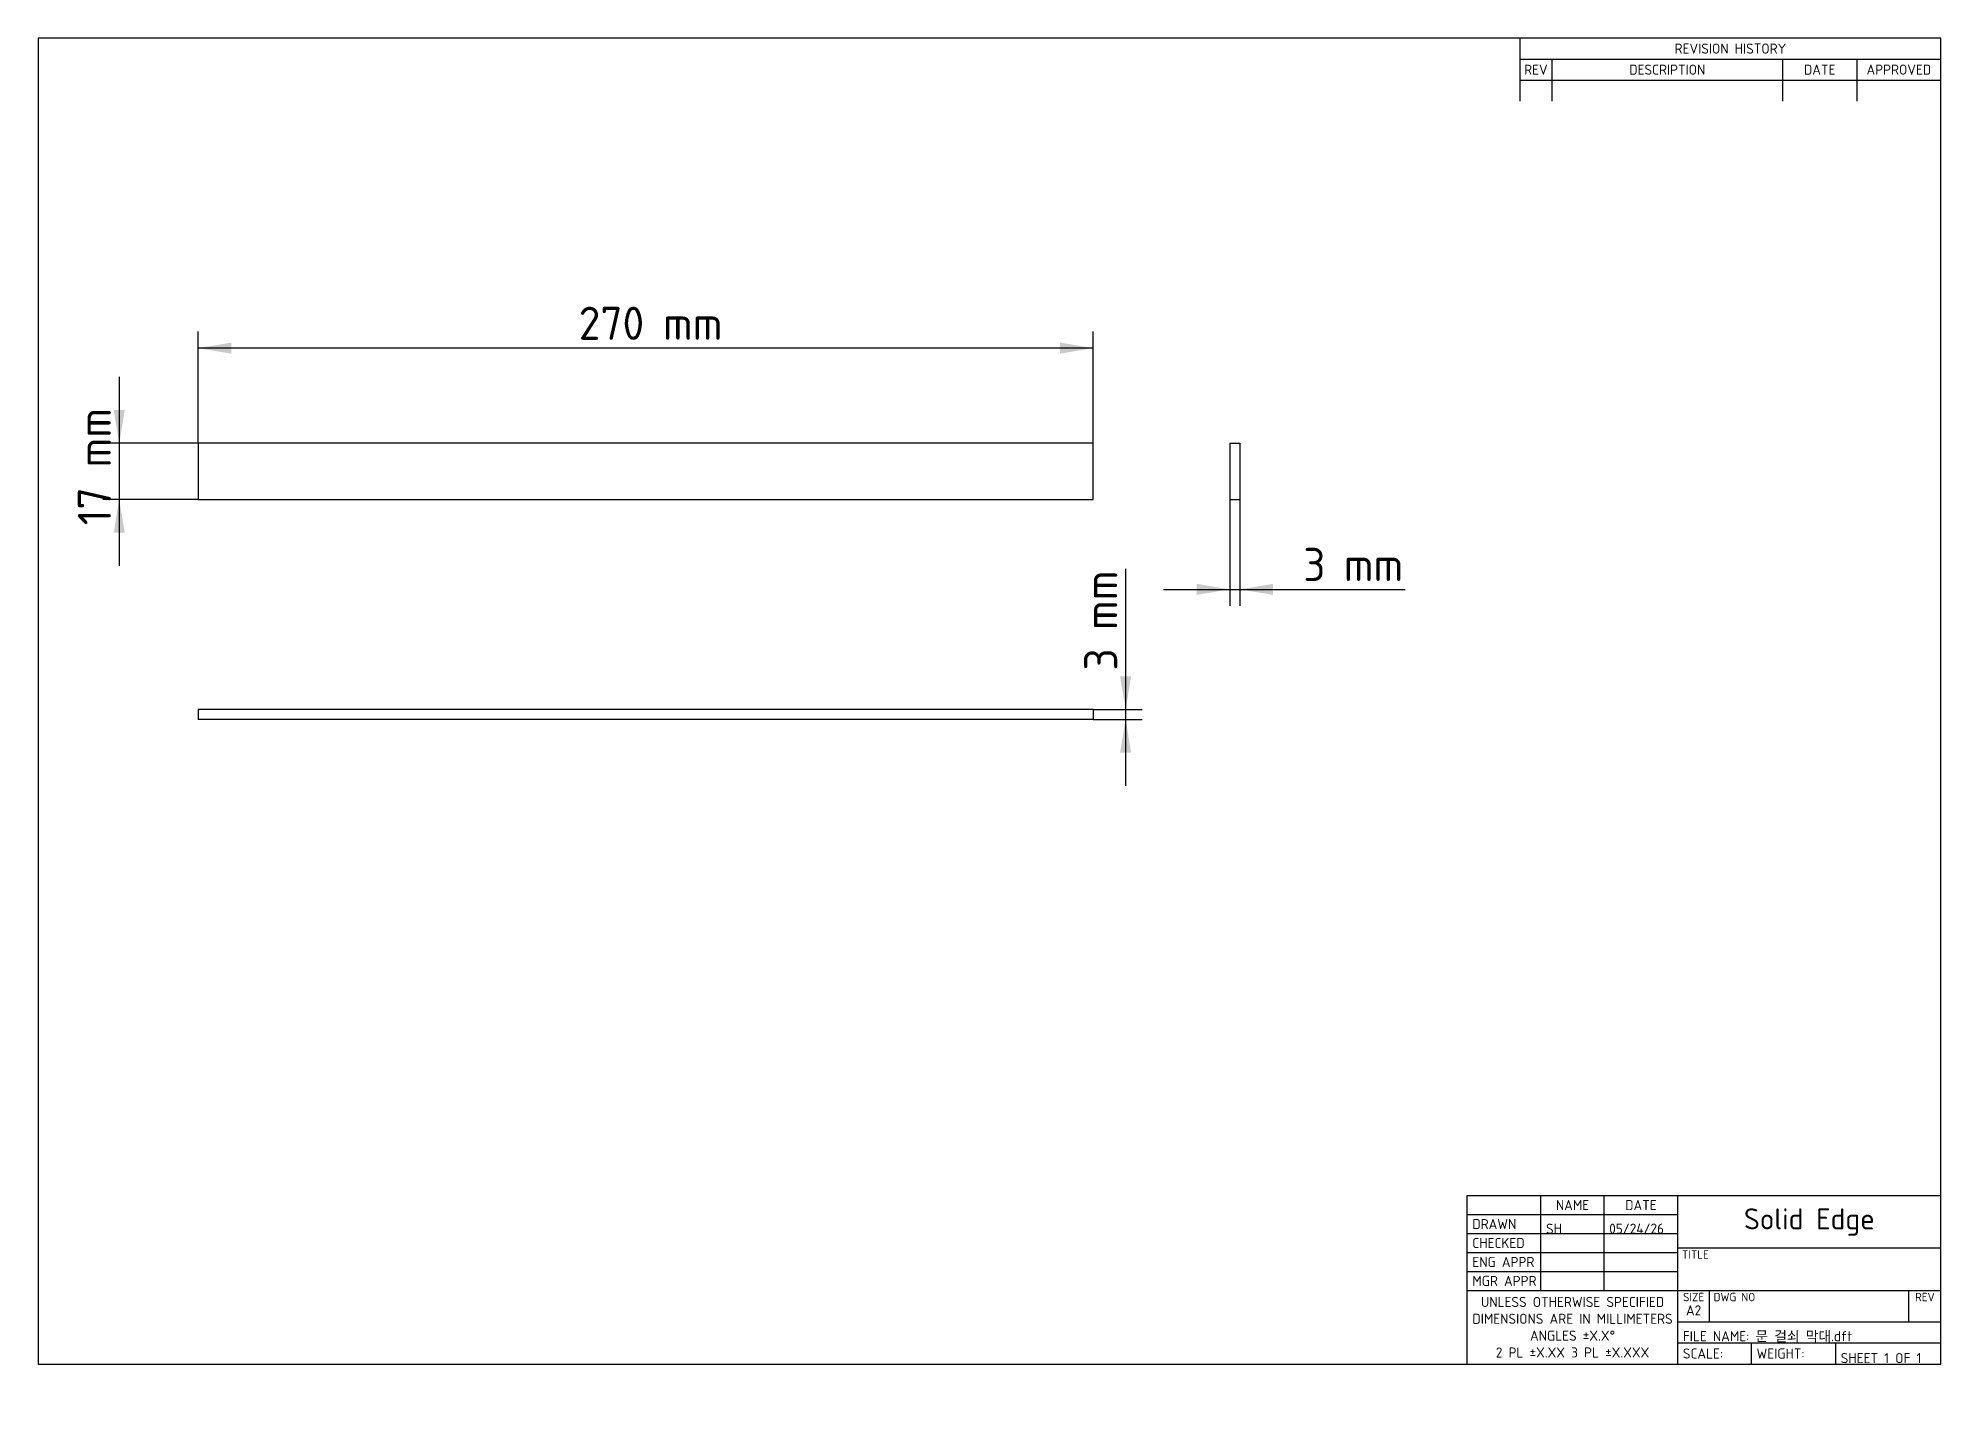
# Model space of a CAD drawing. Header units: millimetres. Extents: x 10 to 584, y -6 to 410.
import ezdxf
from ezdxf.entities.mleader import LeaderData, LeaderLine
from ezdxf.enums import TextEntityAlignment as Align
from ezdxf.math import Vec2, Vec3

# ---------------------------------------------------------------- set-up
doc = ezdxf.new("R2010")
doc.units = ezdxf.units.MM
doc.layers.add('기본값', color=7, linetype='Continuous')
doc.layers.add('문_걸쇠_막대', color=7, linetype='Continuous')
doc.styles.add('SEACAD_Solid_Edge_ISO', font='seiso.ttf')
doc.dimstyles.new('ISO_(mm)', dxfattribs={"dimtxt": 10, "dimasz": 10, "dimexe": 5, "dimexo": 0, "dimgap": 2.5, "dimtad": 1, "dimtxsty": 'SEACAD_Solid_Edge_ISO', "dimblk1": '_SE_FILLED', "dimblk2": '_SE_FILLED', "dimsah": 1, "dimcen": 5, "dimadec": 0, "dimazin": 0, "dimtfac": 0.5, "dimtmove": 0, "dimatfit": 3, "dimfxl": 1, "dimarcsym": 0})

# ---------------------------------------------------------------- blocks, each defined once
blk = doc.blocks.new('SE')
at = {"layer": '문_걸쇠_막대', "color": 7, "linetype": 'Continuous'}
for p, q in [((58.31, 287.76), (58.31, 270.76)), ((328.31, 287.76), (58.31, 287.76)), ((328.31, 270.76), (328.31, 287.76)), ((58.31, 270.76), (328.31, 270.76))]:
    blk.add_line(p, q, dxfattribs=at)
blk = doc.blocks.new('SE1')
at = {"layer": '문_걸쇠_막대', "color": 7, "linetype": 'Continuous'}
for p, q in [((328.31, 207.45), (58.31, 207.45)), ((58.31, 207.45), (58.31, 204.45)), ((328.31, 207.45), (328.31, 204.45)), ((328.31, 204.45), (58.31, 204.45))]:
    blk.add_line(p, q, dxfattribs=at)
blk = doc.blocks.new('SE2')
at = {"layer": '문_걸쇠_막대', "color": 7, "linetype": 'Continuous'}
for p, q in [((369.52, 287.76), (369.52, 270.76)), ((369.52, 287.76), (372.52, 287.76)), ((372.52, 287.76), (372.52, 270.76)), ((369.52, 270.76), (372.52, 270.76))]:
    blk.add_line(p, q, dxfattribs=at)
blk = doc.blocks.new('DMBLK65')
at = {"layer": '기본값', "linetype": 'Continuous'}
for points in [[(68.31, 318.13), (58.31, 316.46), (68.31, 314.8)], [(318.31, 318.13), (318.31, 314.8), (328.31, 316.46)]]:
    blk.add_hatch(color=7, dxfattribs=at).paths.add_polyline_path(points)
at = {"layer": '기본값', "color": 7, "linetype": 'Continuous'}
for p, q in [((58.31, 287.76), (58.31, 321.46)), ((328.31, 287.76), (328.31, 321.46)), ((328.31, 316.46), (58.31, 316.46))]:
    blk.add_line(p, q, dxfattribs=at)
at = {"layer": '기본값', "color": 7, "linetype": 'Continuous', "style": 'SEACAD_Solid_Edge_ISO'}
for s, p in [('270', (173.11, 328.96)), ('mm', (198.52, 328.96))]:
    blk.add_text(s, height=10, dxfattribs=at).set_placement(p, align=Align.TOP_LEFT)
blk = doc.blocks.new('_SE_FILLED')
at = {"color": 0}
blk.add_line((0, 0), (-1, 0), dxfattribs=at)
blk.add_solid([(0, 0), (-1, -0.1665), (-1, 0.1665), (0, 0)], dxfattribs=at)
blk = doc.blocks.new('DMBLK66')
at = {"layer": '기본값', "linetype": 'Continuous'}
for points in [[(32.82, 297.76), (34.49, 287.76), (36.16, 297.76)], [(32.82, 260.76), (36.16, 260.76), (34.49, 270.76)]]:
    blk.add_hatch(color=7, dxfattribs=at).paths.add_polyline_path(points)
at = {"layer": '기본값', "color": 7, "linetype": 'Continuous'}
for p, q in [((34.49, 307.76), (34.49, 250.76)), ((58.31, 287.76), (29.49, 287.76)), ((58.31, 270.76), (29.49, 270.76))]:
    blk.add_line(p, q, dxfattribs=at)
at = {"layer": '기본값', "color": 7, "linetype": 'Continuous', "style": 'SEACAD_Solid_Edge_ISO'}
for s, p in [('mm', (21.99, 280.48)), ('17', (21.99, 263.03))]:
    blk.add_text(s, height=10, rotation=90, dxfattribs=at).set_placement(p, align=Align.TOP_LEFT)
blk = doc.blocks.new('DMBLK67')
at = {"layer": '기본값', "linetype": 'Continuous'}
for points in [[(339.72, 217.45), (336.39, 217.45), (338.06, 207.45)], [(339.72, 194.45), (338.06, 204.45), (336.39, 194.45)]]:
    blk.add_hatch(color=7, dxfattribs=at).paths.add_polyline_path(points)
at = {"layer": '기본값', "color": 7, "linetype": 'Continuous'}
for p, q in [((338.06, 249.93), (338.06, 184.45)), ((328.31, 207.45), (343.06, 207.45)), ((328.31, 204.45), (343.06, 204.45))]:
    blk.add_line(p, q, dxfattribs=at)
at = {"layer": '기본값', "color": 7, "linetype": 'Continuous', "style": 'SEACAD_Solid_Edge_ISO'}
for s, p in [('mm', (325.56, 231.43)), ('3', (325.56, 219.2))]:
    blk.add_text(s, height=10, rotation=90, dxfattribs=at).set_placement(p, align=Align.TOP_LEFT)
blk = doc.blocks.new('DMBLK68')
at = {"layer": '기본값', "linetype": 'Continuous'}
for points in [[(359.52, 242.02), (369.52, 243.69), (359.52, 245.36)], [(382.52, 242.02), (382.52, 245.36), (372.52, 243.69)]]:
    blk.add_hatch(color=7, dxfattribs=at).paths.add_polyline_path(points)
at = {"layer": '기본값', "color": 7, "linetype": 'Continuous'}
for p, q in [((369.52, 270.76), (369.52, 238.69)), ((372.52, 270.76), (372.52, 238.69)), ((349.52, 243.69), (422.37, 243.69))]:
    blk.add_line(p, q, dxfattribs=at)
at = {"layer": '기본값', "color": 7, "linetype": 'Continuous', "style": 'SEACAD_Solid_Edge_ISO'}
for s, p in [('3', (391.64, 256.19)), ('mm', (403.87, 256.19))]:
    blk.add_text(s, height=10, dxfattribs=at).set_placement(p, align=Align.TOP_LEFT)
blk = doc.blocks.new('_Dot')
at = {"color": 0, "linetype": 'ByBlock', "lineweight": -2}
blk.add_line((-0.5, 0), (-1, 0), dxfattribs=at)
at = {"color": 0, "linetype": 'ByBlock', "const_width": 0.5}
blk.add_lwpolyline([(-0.25, 0, 1), (0.25, 0, 1)], format="xyb", close=True, dxfattribs=at)

msp = doc.modelspace()

# ---------------------------------------------------------------- linework, layer by layer
at = {"layer": '기본값', "color": 7, "linetype": 'Continuous'}
for p, q in [((584, 410), (10, 410)), ((10, 410), (10, 10)), ((457, 410), (457, 390.95)), ((584, 10), (584, 410)), ((457, 403.65), (584, 403.65)), ((466.652, 403.65), (466.652, 390.95)), ((536.248, 403.65), (536.248, 390.95)), ((558.6, 403.65), (558.6, 390.95)), ((457, 397.3), (584, 397.3)), ((441.125, 10), (441.125, 60.8)), ((441.125, 60.8), (584, 60.8)), ((463.35, 32.225), (463.35, 60.8)), ((482.4, 32.225), (482.4, 60.8)), ((504.625, 10), (504.625, 60.8)), ((441.125, 55.085), (504.625, 55.085)), ((441.125, 49.37), (504.625, 49.37)), ((441.125, 43.655), (504.625, 43.655)), ((504.625, 45.052), (584, 45.052)), ((441.125, 37.94), (504.625, 37.94)), ((441.125, 32.225), (584, 32.225)), ((514.15, 22.7), (514.15, 32.098)), ((574.348, 22.7), (574.348, 32.098)), ((504.625, 22.7), (584, 22.7)), ((504.625, 16.35), (584, 16.35)), ((526.85, 10), (526.85, 16.35)), ((552.25, 10), (552.25, 16.35)), ((10, 10), (584, 10))]:
    msp.add_line(p, q, dxfattribs=at)

# ---------------------------------------------------------------- block references
at = {"layer": '기본값'}
for name in ['SE', 'SE2', 'SE1']:
    msp.add_blockref(name, (0, 0), dxfattribs=at)

# ---------------------------------------------------------------- texts
for s, insert, char_height, width, attachment_point in [('{\\fSolid Edge ISO|b0||i0||c0|p34;\\C7;\\H3.048;\\W1.;REVISION HISTORY}', (520.5, 406.825), 3.048, 127, 5), ('{\\fSolid Edge ISO|b0||i0||c0|p34;\\C7;\\H3.048;\\W1.;REV}', (461.826, 400.475), 3.048, 9.652, 5), ('{\\fSolid Edge ISO|b0||i0||c0|p34;\\C7;\\H3.048;\\W1.;DESCRIPTION}', (501.45, 400.475), 3.048, 69.596, 5), ('{\\fSolid Edge ISO|b0||i0||c0|p34;\\C7;\\H3.048;\\W1.;DATE}', (547.424, 400.475), 3.048, 22.352, 5), ('{\\fSolid Edge ISO|b0||i0||c0|p34;\\C7;\\H3.048;\\W1.;APPROVED}', (571.3, 400.475), 3.048, 25.4, 5), ('{\\fSolid Edge ISO|b0||i0||c0|p34;\\C7;\\H3.048;\\W1.;NAME}', (472.875, 57.943), 3.048, 19.05, 5), ('{\\fSolid Edge ISO|b0||i0||c0|p34;\\C7;\\H3.048;\\W1.;DATE}', (493.512, 57.943), 3.048, 22.225, 5), ('{\\fSolid Edge ISO|b0||i0||c0|p34;\\C7;\\H3.048;\\W1.;DRAWN}', (442.649, 52.227), 3.048, 20.701, 4), ('{\\fSolid Edge ISO|b1||i0||c0|p34;\\C7;\\H6.35;\\W1.;Solid Edge}', (544.312, 52.831), 6.35, 79.375, 5), ('{\\fSolid Edge ISO|b0||i0||c0|p34;\\C7;\\H3.048;\\W1.;CHECKED}', (442.649, 46.513), 3.048, 20.701, 4), ('{\\fSolid Edge ISO|b0||i0||c0|p34;\\C7;\\H3.048;\\W1.;ENG APPR}', (442.649, 40.797), 3.048, 20.701, 4), ('{\\fSolid Edge ISO|b0||i0||c0|p34;\\C7;\\H2.54;\\W1.;TITLE}', (505.895, 44.302), 2.54, 78.105, 1), ('{\\fSolid Edge ISO|b0||i0||c0|p34;\\C7;\\H3.048;\\W1.;MGR APPR}', (442.649, 35.083), 3.048, 20.701, 4), ('{\\fSolid Edge ISO|b0||i0||c0|p34;\\C7;\\H3.048;\\W1.;UNLESS OTHERWISE SPECIFIED\\P}{\\fSolid Edge ISO|b0||i0||c0|p34;\\C7;\\H3.048;\\W1.;DIMENSIONS ARE IN MILLIMETERS\\P}{\\fSolid Edge ISO|b0||i0||c0|p34;\\C7;\\H3.048;\\W1.;ANGLES ±X.X°\\P}{\\fSolid Edge ISO|b0||i0||c0|p34;\\C7;\\H3.048;\\W1.;2 PL ±X.XX 3 PL ±X.XXX}', (472.875, 21.113), 3.048, 63.5, 5), ('{\\fSolid Edge ISO|b0||i0||c0|p34;\\C7;\\H2.54;\\W1.;SIZE}', (509.387, 31.475), 2.54, 9.525, 2), ('{\\fSolid Edge ISO|b0||i0||c0|p34;\\C7;\\H2.54;\\W1.;DWG NO}', (515.42, 31.475), 2.54, 58.928, 1), ('{\\fSolid Edge ISO|b0||i0||c0|p34;\\C7;\\H2.54;\\W1.;REV}', (579.174, 31.475), 2.54, 9.652, 2), ('{\\fSolid Edge ISO|b1||i0||c0|p34;\\C7;\\H3.048;\\W1.;A2}', (509.387, 26.192), 3.048, 9.525, 5), ('{\\fSolid Edge ISO|b0||i0||c0|p34;\\C7;\\H3.048;\\W1.;SCALE:}', (506.149, 13.175), 3.048, 20.701, 4), ('{\\fSolid Edge ISO|b0||i0||c0|p34;\\C7;\\H3.048;\\W1.;WEIGHT:}', (528.374, 13.175), 3.048, 23.876, 4)]:
    msp.add_mtext(s, dxfattribs=dict(at, insert=insert, char_height=char_height, width=width, attachment_point=attachment_point))

# ---------------------------------------------------------------- dimensions: what is measured, and where the dimension line sits
at = {"layer": '기본값', "color": 7, "linetype": 'Continuous'}
dim = msp.add_linear_dim(base=(58.313, 316.464), p1=(328.313, 287.757), p2=(58.313, 287.757), text='\\A1;<> mm', dimstyle='ISO_(mm)', dxfattribs=at)
dim.commit()
dim.dimension.update_dxf_attribs({"geometry": 'DMBLK65', "text_midpoint": (193.313, 316.464), "dimtype": 160})
for base, p1, p2, angle, picture, middle in [((34.489, 287.757), (58.313, 287.757), (58.313, 270.757), 270, 'DMBLK66', (34.489, 279.257)), ((369.518, 243.691), (369.518, 270.757), (372.518, 270.757), 0, 'DMBLK68', (388.143, 243.691)), ((338.058, 207.453), (328.313, 207.453), (328.313, 204.453), 270, 'DMBLK67', (338.058, 215.704))]:
    dim = msp.add_linear_dim(base=base, p1=p1, p2=p2, angle=angle, text='\\A1;<> mm', dimstyle='ISO_(mm)', dxfattribs=at)
    dim.commit()
    dim.dimension.update_dxf_attribs({"geometry": picture, "text_midpoint": middle, "dimtype": 161})

# ---------------------------------------------------------------- leaders
ml = msp.add_multileader_mtext('Standard', dxfattribs=at)
ml.set_content('{\\pxsm0.9;\\fSolid Edge ISO|b0||i0||c0|p34;\\W1.;SH\\P}', color=256)
ml.set_leader_properties()
ml.set_arrow_properties(name='DOT')
ml.build(insert=Vec2(0, 0))
ml.multileader.update_dxf_attribs({"leader_type": 0, "dogleg_length": 0, "arrow_head_size": 3.048})
ctx = ml.context
ctx.base_point, ctx.char_height, ctx.arrow_head_size = Vec3(0, 0), 3.048, 3.048
ctx.mtext.insert = Vec3(464.874, 52.345)
ml = msp.add_multileader_mtext('Standard', dxfattribs=at)
ml.set_content('{\\pxsm0.9;\\fSolid Edge ISO|b0||i0||c0|p34;\\W1.;05/24/26\\P}', color=256)
ml.set_leader_properties()
ml.set_arrow_properties(name='DOT')
ml.build(insert=Vec2(0, 0))
ml.multileader.update_dxf_attribs({"leader_type": 0, "dogleg_length": 0, "arrow_head_size": 3.048})
ctx = ml.context
ctx.base_point, ctx.char_height, ctx.arrow_head_size = Vec3(0, 0), 3.048, 3.048
ctx.mtext.insert = Vec3(483.924, 52.367)
ml = msp.add_multileader_mtext('Standard', dxfattribs=at)
ml.set_content('{\\pxsm0.9;\\fSolid Edge ISO|b0||i0||c0|p34;\\W1.;FILE NAME: 문 걸쇠 막대.dft\\P}', color=256)
ml.set_leader_properties()
ml.set_arrow_properties(name='DOT')
ml.build(insert=Vec2(0, 0))
ml.multileader.update_dxf_attribs({"leader_type": 0, "dogleg_length": 0, "arrow_head_size": 3.048})
ctx = ml.context
ctx.base_point, ctx.char_height, ctx.arrow_head_size = Vec3(0, 0), 3.048, 3.048
ctx.mtext.insert = Vec3(506.149, 19.931)
ml = msp.add_multileader_mtext('Standard', dxfattribs=at)
ml.set_content('{\\pxsm0.9;\\fSolid Edge ISO|b0||i0||c0|p34;\\W1.;SHEET 1 OF 1\\P}', color=256)
ml.set_leader_properties()
ml.set_arrow_properties(name='DOT')
ml.build(insert=Vec2(0, 0))
ml.multileader.update_dxf_attribs({"leader_type": 0, "dogleg_length": 0, "arrow_head_size": 3.048})
ctx = ml.context
ctx.base_point, ctx.char_height, ctx.arrow_head_size = Vec3(0, 0), 3.048, 3.048
ctx.mtext.insert = Vec3(553.774, 13.315)

doc.saveas('drawing.dxf')
